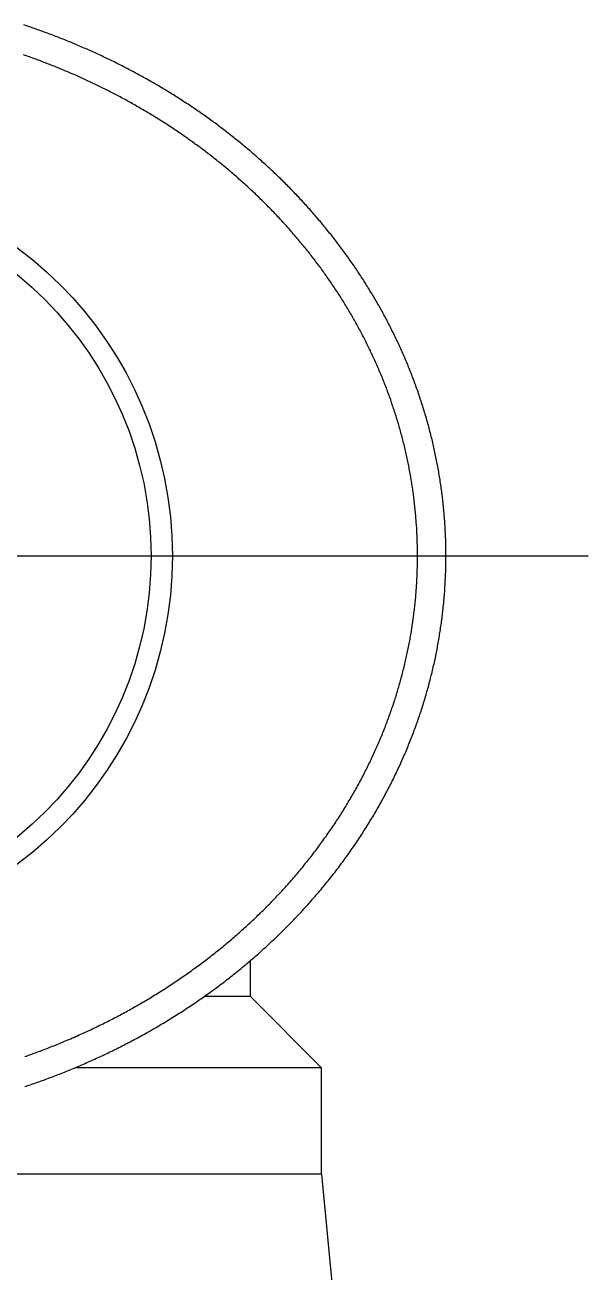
# Model space of a CAD drawing. Extents: x -42 to 69, y -46 to 10.
# Drawn here: x 60.59 to 68.51, y -10.07 to 7.47 of the extents above; entities that cross this region are included whole.
import ezdxf

# ---------------------------------------------------------------- set-up
doc = ezdxf.new("R2010")
doc.units = 0
doc.linetypes.add('CENTER', pattern=[50.8, 31.75, -6.35, 6.35, -6.35])
doc.layers.get('0').update_dxf_attribs({"linetype": 'CONTINUOUS'})
doc.layers.add('CENTER', color=1, linetype='CENTER')

msp = doc.modelspace()

# ---------------------------------------------------------------- linework, layer by layer
at = {"color": 7, "linetype": 'CONTINUOUS'}
for p, q in [((63.764, -6.2), (63.764, -5.692)), ((63.764, -6.2), (63.11, -6.2)), ((63.764, -6.2), (64.764, -7.2)), ((64.764, -7.2), (61.296, -7.2)), ((64.764, -8.7), (64.764, -7.2)), ((64.764, -8.7), (49.764, -8.7)), ((64.764, -8.7), (64.97, -10.848))]:
    msp.add_line(p, q, dxfattribs=at)
at = {"color": 7}
for points in [[(60.586, -7.466, 0), (60.608, -7.459, 0), (60.63, -7.451, 0), (60.652, -7.444, 0), (60.675, -7.436, 0), (60.697, -7.428, 0), (60.719, -7.421, 0), (60.741, -7.413, 0), (60.764, -7.405, 0), (60.786, -7.397, 0), (60.808, -7.389, 0), (60.831, -7.381, 0), (60.853, -7.373, 0), (60.875, -7.365, 0), (60.898, -7.357, 0), (60.92, -7.348, 0), (60.943, -7.34, 0), (60.965, -7.332, 0), (60.987, -7.323, 0), (61.01, -7.315, 0), (61.032, -7.306, 0), (61.055, -7.297, 0), (61.077, -7.289, 0), (61.1, -7.28, 0), (61.122, -7.271, 0), (61.145, -7.262, 0), (61.167, -7.253, 0), (61.19, -7.244, 0), (61.212, -7.235, 0), (61.235, -7.225, 0), (61.257, -7.216, 0), (61.28, -7.207, 0), (61.302, -7.197, 0), (61.325, -7.188, 0), (61.347, -7.178, 0), (61.37, -7.169, 0), (61.392, -7.159, 0), (61.415, -7.149, 0), (61.438, -7.139, 0), (61.46, -7.129, 0), (61.483, -7.119, 0), (61.505, -7.109, 0), (61.528, -7.099, 0), (61.55, -7.089, 0), (61.573, -7.079, 0), (61.596, -7.068, 0), (61.618, -7.058, 0), (61.641, -7.048, 0), (61.663, -7.037, 0), (61.686, -7.027, 0), (61.709, -7.016, 0), (61.731, -7.005, 0), (61.754, -6.994, 0), (61.776, -6.983, 0), (61.799, -6.972, 0), (61.821, -6.961, 0), (61.844, -6.95, 0), (61.867, -6.939, 0), (61.889, -6.928, 0), (61.912, -6.917, 0), (61.934, -6.905, 0), (61.957, -6.894, 0), (61.979, -6.882, 0), (62.002, -6.871, 0), (62.024, -6.859, 0), (62.047, -6.847, 0), (62.069, -6.836, 0), (62.092, -6.824, 0), (62.114, -6.812, 0), (62.137, -6.8, 0), (62.159, -6.788, 0), (62.181, -6.776, 0), (62.204, -6.763, 0), (62.226, -6.751, 0), (62.249, -6.739, 0), (62.271, -6.726, 0), (62.294, -6.714, 0), (62.316, -6.701, 0), (62.338, -6.689, 0), (62.361, -6.676, 0), (62.383, -6.663, 0), (62.405, -6.65, 0), (62.428, -6.637, 0), (62.45, -6.624, 0), (62.472, -6.611, 0), (62.494, -6.598, 0), (62.517, -6.585, 0), (62.539, -6.572, 0), (62.561, -6.558, 0), (62.583, -6.545, 0), (62.605, -6.531, 0), (62.627, -6.518, 0), (62.649, -6.504, 0), (62.672, -6.491, 0), (62.694, -6.477, 0), (62.716, -6.463, 0), (62.738, -6.449, 0), (62.76, -6.435, 0), (62.782, -6.421, 0), (62.803, -6.407, 0), (62.825, -6.393, 0), (62.847, -6.378, 0), (62.869, -6.364, 0), (62.891, -6.349, 0), (62.913, -6.335, 0), (62.934, -6.32, 0), (62.956, -6.306, 0), (62.978, -6.291, 0), (62.999, -6.276, 0), (63.021, -6.261, 0), (63.043, -6.246, 0), (63.064, -6.232, 0), (63.086, -6.216, 0), (63.107, -6.201, 0), (63.129, -6.186, 0), (63.15, -6.171, 0), (63.172, -6.156, 0), (63.193, -6.14, 0), (63.214, -6.125, 0), (63.236, -6.109, 0), (63.257, -6.094, 0), (63.278, -6.078, 0), (63.299, -6.062, 0), (63.321, -6.046, 0), (63.342, -6.031, 0), (63.363, -6.015, 0), (63.384, -5.999, 0), (63.405, -5.983, 0), (63.426, -5.966, 0), (63.447, -5.95, 0), (63.467, -5.934, 0), (63.488, -5.918, 0), (63.509, -5.901, 0), (63.53, -5.885, 0), (63.55, -5.868, 0), (63.571, -5.852, 0), (63.592, -5.835, 0), (63.612, -5.819, 0), (63.633, -5.802, 0), (63.653, -5.785, 0), (63.673, -5.768, 0), (63.694, -5.751, 0), (63.714, -5.734, 0), (63.734, -5.717, 0), (63.754, -5.7, 0), (63.775, -5.683, 0), (63.795, -5.665, 0), (63.815, -5.648, 0), (63.835, -5.631, 0), (63.855, -5.613, 0), (63.874, -5.596, 0), (63.894, -5.578, 0), (63.914, -5.561, 0), (63.934, -5.543, 0), (63.953, -5.525, 0), (63.973, -5.507, 0), (63.993, -5.489, 0), (64.012, -5.471, 0), (64.032, -5.453, 0), (64.051, -5.435, 0), (64.07, -5.417, 0), (64.09, -5.399, 0), (64.109, -5.381, 0), (64.128, -5.363, 0), (64.147, -5.344, 0), (64.166, -5.326, 0), (64.185, -5.308, 0), (64.204, -5.289, 0), (64.223, -5.27, 0), (64.241, -5.252, 0), (64.26, -5.233, 0), (64.279, -5.214, 0), (64.297, -5.196, 0), (64.316, -5.177, 0), (64.334, -5.158, 0), (64.353, -5.139, 0), (64.371, -5.12, 0), (64.389, -5.101, 0), (64.407, -5.082, 0), (64.426, -5.063, 0), (64.444, -5.044, 0), (64.462, -5.025, 0), (64.48, -5.005, 0), (64.497, -4.986, 0), (64.515, -4.967, 0), (64.533, -4.947, 0), (64.551, -4.928, 0), (64.568, -4.908, 0), (64.586, -4.889, 0), (64.603, -4.869, 0), (64.621, -4.849, 0), (64.638, -4.83, 0), (64.655, -4.81, 0), (64.672, -4.79, 0), (64.689, -4.77, 0), (64.706, -4.75, 0), (64.723, -4.731, 0), (64.74, -4.711, 0), (64.757, -4.691, 0), (64.774, -4.671, 0), (64.79, -4.65, 0), (64.807, -4.63, 0), (64.823, -4.61, 0), (64.84, -4.59, 0), (64.856, -4.57, 0), (64.872, -4.55, 0), (64.889, -4.529, 0), (64.905, -4.509, 0), (64.921, -4.488, 0), (64.937, -4.468, 0), (64.953, -4.448, 0), (64.968, -4.427, 0), (64.984, -4.407, 0), (65, -4.386, 0), (65.015, -4.365, 0), (65.031, -4.345, 0), (65.046, -4.324, 0), (65.062, -4.303, 0), (65.077, -4.283, 0), (65.092, -4.262, 0), (65.107, -4.241, 0), (65.122, -4.22, 0), (65.137, -4.199, 0), (65.152, -4.178, 0), (65.167, -4.157, 0), (65.181, -4.137, 0), (65.196, -4.116, 0), (65.21, -4.095, 0), (65.225, -4.074, 0), (65.239, -4.052, 0), (65.254, -4.031, 0), (65.268, -4.01, 0), (65.282, -3.989, 0), (65.296, -3.968, 0), (65.31, -3.947, 0), (65.324, -3.925, 0), (65.338, -3.904, 0), (65.351, -3.883, 0), (65.365, -3.862, 0), (65.378, -3.84, 0), (65.392, -3.819, 0), (65.405, -3.798, 0), (65.418, -3.776, 0), (65.432, -3.755, 0), (65.445, -3.733, 0), (65.458, -3.712, 0), (65.471, -3.69, 0), (65.484, -3.669, 0), (65.497, -3.647, 0), (65.509, -3.626, 0), (65.522, -3.604, 0), (65.535, -3.582, 0), (65.547, -3.561, 0), (65.559, -3.539, 0), (65.572, -3.517, 0), (65.584, -3.496, 0), (65.596, -3.474, 0), (65.608, -3.452, 0), (65.62, -3.43, 0), (65.632, -3.408, 0), (65.644, -3.387, 0), (65.656, -3.365, 0), (65.668, -3.343, 0), (65.679, -3.321, 0), (65.691, -3.299, 0), (65.702, -3.277, 0), (65.713, -3.255, 0), (65.725, -3.233, 0), (65.736, -3.211, 0), (65.747, -3.189, 0), (65.758, -3.167, 0), (65.769, -3.145, 0), (65.78, -3.123, 0), (65.791, -3.101, 0), (65.801, -3.079, 0), (65.812, -3.057, 0), (65.823, -3.035, 0), (65.833, -3.013, 0), (65.843, -2.99, 0), (65.854, -2.968, 0), (65.864, -2.946, 0), (65.874, -2.924, 0), (65.884, -2.902, 0), (65.894, -2.879, 0), (65.904, -2.857, 0), (65.914, -2.835, 0), (65.923, -2.812, 0), (65.933, -2.79, 0), (65.943, -2.768, 0), (65.952, -2.745, 0), (65.962, -2.723, 0), (65.971, -2.701, 0), (65.98, -2.678, 0), (65.989, -2.656, 0), (65.998, -2.633, 0), (66.007, -2.611, 0), (66.016, -2.588, 0), (66.025, -2.566, 0), (66.034, -2.544, 0), (66.043, -2.521, 0), (66.051, -2.499, 0), (66.06, -2.476, 0), (66.068, -2.453, 0), (66.076, -2.431, 0), (66.085, -2.408, 0), (66.093, -2.386, 0), (66.101, -2.363, 0), (66.109, -2.341, 0), (66.117, -2.318, 0), (66.125, -2.295, 0), (66.133, -2.273, 0), (66.141, -2.25, 0), (66.148, -2.227, 0), (66.156, -2.205, 0), (66.163, -2.182, 0), (66.171, -2.159, 0), (66.178, -2.137, 0), (66.185, -2.114, 0), (66.192, -2.091, 0), (66.199, -2.068, 0), (66.206, -2.046, 0), (66.213, -2.023, 0), (66.22, -2, 0), (66.227, -1.977, 0), (66.234, -1.954, 0), (66.24, -1.932, 0), (66.247, -1.909, 0), (66.253, -1.886, 0), (66.26, -1.863, 0), (66.266, -1.84, 0), (66.272, -1.817, 0), (66.278, -1.795, 0), (66.284, -1.772, 0), (66.29, -1.749, 0), (66.296, -1.726, 0), (66.302, -1.703, 0), (66.308, -1.68, 0), (66.313, -1.657, 0), (66.319, -1.634, 0), (66.324, -1.611, 0), (66.33, -1.588, 0), (66.335, -1.565, 0), (66.34, -1.543, 0), (66.346, -1.52, 0), (66.351, -1.497, 0), (66.356, -1.474, 0), (66.361, -1.451, 0), (66.365, -1.428, 0), (66.37, -1.405, 0), (66.375, -1.382, 0), (66.379, -1.359, 0), (66.384, -1.336, 0), (66.388, -1.313, 0), (66.393, -1.29, 0), (66.397, -1.267, 0), (66.401, -1.244, 0), (66.406, -1.221, 0), (66.41, -1.197, 0), (66.414, -1.174, 0), (66.418, -1.151, 0), (66.421, -1.128, 0), (66.425, -1.105, 0), (66.429, -1.082, 0), (66.433, -1.059, 0), (66.436, -1.036, 0), (66.439, -1.013, 0), (66.443, -0.99, 0), (66.446, -0.967, 0), (66.449, -0.944, 0), (66.452, -0.921, 0), (66.456, -0.897, 0), (66.459, -0.874, 0), (66.461, -0.851, 0), (66.464, -0.828, 0), (66.467, -0.805, 0), (66.47, -0.782, 0), (66.472, -0.759, 0), (66.475, -0.736, 0), (66.477, -0.712, 0), (66.48, -0.689, 0), (66.482, -0.666, 0), (66.484, -0.643, 0), (66.486, -0.62, 0), (66.488, -0.597, 0), (66.49, -0.574, 0), (66.492, -0.55, 0), (66.494, -0.527, 0), (66.496, -0.504, 0), (66.497, -0.481, 0), (66.499, -0.458, 0), (66.5, -0.435, 0), (66.502, -0.411, 0), (66.503, -0.388, 0), (66.504, -0.365, 0), (66.505, -0.342, 0), (66.507, -0.319, 0), (66.508, -0.296, 0), (66.508, -0.272, 0), (66.509, -0.249, 0), (66.51, -0.226, 0), (66.511, -0.203, 0), (66.511, -0.18, 0), (66.512, -0.156, 0), (66.513, -0.133, 0), (66.513, -0.11, 0), (66.513, -0.087, 0), (66.514, -0.064, 0), (66.514, -0.04, 0), (66.514, -0.017, 0), (66.514, 0.006, 0), (66.514, 0.029, 0), (66.514, 0.052, 0), (66.513, 0.075, 0), (66.513, 0.099, 0), (66.513, 0.122, 0), (66.512, 0.145, 0), (66.512, 0.168, 0), (66.511, 0.191, 0), (66.51, 0.215, 0), (66.51, 0.238, 0), (66.509, 0.261, 0), (66.508, 0.284, 0), (66.507, 0.307, 0), (66.506, 0.33, 0), (66.505, 0.354, 0), (66.504, 0.377, 0), (66.502, 0.4, 0), (66.501, 0.423, 0), (66.499, 0.446, 0), (66.498, 0.469, 0), (66.496, 0.492, 0), (66.495, 0.516, 0), (66.493, 0.539, 0), (66.491, 0.562, 0), (66.489, 0.585, 0), (66.487, 0.608, 0), (66.485, 0.631, 0), (66.483, 0.654, 0), (66.481, 0.677, 0), (66.478, 0.7, 0), (66.476, 0.723, 0), (66.474, 0.747, 0), (66.471, 0.77, 0), (66.468, 0.793, 0), (66.466, 0.816, 0), (66.463, 0.839, 0), (66.46, 0.862, 0), (66.457, 0.885, 0), (66.454, 0.908, 0), (66.451, 0.931, 0), (66.448, 0.954, 0), (66.445, 0.977, 0), (66.441, 1, 0), (66.438, 1.023, 0), (66.434, 1.046, 0), (66.431, 1.069, 0), (66.427, 1.092, 0), (66.424, 1.115, 0), (66.42, 1.137, 0), (66.416, 1.16, 0), (66.412, 1.183, 0), (66.408, 1.206, 0), (66.404, 1.229, 0), (66.4, 1.252, 0), (66.396, 1.275, 0), (66.391, 1.298, 0), (66.387, 1.32, 0), (66.382, 1.343, 0), (66.378, 1.366, 0), (66.373, 1.389, 0), (66.369, 1.412, 0), (66.364, 1.434, 0), (66.359, 1.457, 0), (66.354, 1.48, 0), (66.349, 1.503, 0), (66.344, 1.525, 0), (66.339, 1.548, 0), (66.334, 1.571, 0), (66.329, 1.593, 0), (66.323, 1.616, 0), (66.318, 1.639, 0), (66.312, 1.661, 0), (66.307, 1.684, 0), (66.301, 1.706, 0), (66.295, 1.729, 0), (66.289, 1.751, 0), (66.284, 1.774, 0), (66.278, 1.796, 0), (66.272, 1.819, 0), (66.266, 1.841, 0), (66.259, 1.864, 0), (66.253, 1.886, 0), (66.247, 1.909, 0), (66.24, 1.931, 0), (66.234, 1.953, 0), (66.227, 1.976, 0), (66.221, 1.998, 0), (66.214, 2.02, 0), (66.207, 2.042, 0), (66.2, 2.065, 0), (66.194, 2.087, 0), (66.187, 2.109, 0), (66.18, 2.131, 0), (66.172, 2.153, 0), (66.165, 2.176, 0), (66.158, 2.198, 0), (66.151, 2.22, 0), (66.143, 2.242, 0), (66.136, 2.264, 0), (66.128, 2.286, 0), (66.121, 2.308, 0), (66.113, 2.33, 0), (66.105, 2.352, 0), (66.097, 2.374, 0), (66.089, 2.396, 0), (66.081, 2.418, 0), (66.073, 2.439, 0), (66.065, 2.461, 0), (66.057, 2.483, 0), (66.049, 2.505, 0), (66.04, 2.526, 0), (66.032, 2.548, 0), (66.024, 2.57, 0), (66.015, 2.591, 0), (66.007, 2.613, 0), (65.998, 2.635, 0), (65.989, 2.656, 0), (65.98, 2.678, 0), (65.971, 2.699, 0), (65.963, 2.721, 0), (65.954, 2.742, 0), (65.944, 2.764, 0), (65.935, 2.785, 0), (65.926, 2.806, 0), (65.917, 2.828, 0), (65.907, 2.849, 0), (65.898, 2.87, 0), (65.888, 2.891, 0), (65.879, 2.913, 0), (65.869, 2.934, 0), (65.86, 2.955, 0), (65.85, 2.976, 0), (65.84, 2.997, 0), (65.83, 3.018, 0), (65.82, 3.039, 0), (65.81, 3.06, 0), (65.8, 3.081, 0), (65.79, 3.102, 0), (65.78, 3.123, 0), (65.77, 3.144, 0), (65.759, 3.164, 0), (65.749, 3.185, 0), (65.739, 3.206, 0), (65.728, 3.227, 0), (65.718, 3.247, 0), (65.707, 3.268, 0), (65.696, 3.289, 0), (65.685, 3.309, 0), (65.675, 3.33, 0), (65.664, 3.35, 0), (65.653, 3.371, 0), (65.642, 3.391, 0), (65.631, 3.411, 0), (65.62, 3.432, 0), (65.608, 3.452, 0), (65.597, 3.472, 0), (65.586, 3.493, 0), (65.575, 3.513, 0), (65.563, 3.533, 0), (65.552, 3.553, 0), (65.54, 3.573, 0), (65.528, 3.593, 0), (65.517, 3.613, 0), (65.505, 3.633, 0), (65.493, 3.653, 0), (65.481, 3.673, 0), (65.469, 3.693, 0), (65.457, 3.713, 0), (65.445, 3.732, 0), (65.433, 3.752, 0), (65.421, 3.772, 0), (65.409, 3.791, 0), (65.397, 3.811, 0), (65.385, 3.83, 0), (65.372, 3.85, 0), (65.36, 3.869, 0), (65.347, 3.889, 0), (65.335, 3.908, 0), (65.322, 3.928, 0), (65.31, 3.947, 0), (65.297, 3.966, 0), (65.284, 3.986, 0), (65.271, 4.005, 0), (65.259, 4.024, 0), (65.246, 4.043, 0), (65.233, 4.062, 0), (65.22, 4.081, 0), (65.207, 4.1, 0), (65.194, 4.119, 0), (65.18, 4.138, 0), (65.167, 4.157, 0), (65.154, 4.176, 0), (65.141, 4.194, 0), (65.127, 4.213, 0), (65.114, 4.232, 0), (65.1, 4.25, 0), (65.087, 4.269, 0), (65.073, 4.288, 0), (65.059, 4.306, 0), (65.046, 4.325, 0), (65.032, 4.343, 0), (65.018, 4.362, 0), (65.004, 4.38, 0), (64.99, 4.398, 0), (64.977, 4.416, 0), (64.963, 4.435, 0), (64.948, 4.453, 0), (64.934, 4.471, 0), (64.92, 4.489, 0), (64.906, 4.507, 0), (64.892, 4.525, 0), (64.877, 4.543, 0), (64.863, 4.561, 0), (64.849, 4.579, 0), (64.834, 4.597, 0), (64.82, 4.615, 0), (64.805, 4.632, 0), (64.791, 4.65, 0), (64.776, 4.668, 0), (64.761, 4.686, 0), (64.747, 4.703, 0), (64.732, 4.721, 0), (64.717, 4.738, 0), (64.702, 4.756, 0), (64.687, 4.773, 0), (64.672, 4.79, 0), (64.657, 4.808, 0), (64.642, 4.825, 0), (64.627, 4.842, 0), (64.612, 4.86, 0), (64.597, 4.877, 0), (64.581, 4.894, 0), (64.566, 4.911, 0), (64.551, 4.928, 0), (64.535, 4.945, 0), (64.52, 4.962, 0), (64.504, 4.979, 0), (64.489, 4.996, 0), (64.473, 5.012, 0), (64.457, 5.029, 0), (64.442, 5.046, 0), (64.426, 5.063, 0), (64.41, 5.079, 0), (64.394, 5.096, 0), (64.379, 5.112, 0), (64.363, 5.129, 0), (64.347, 5.145, 0), (64.331, 5.162, 0), (64.315, 5.178, 0), (64.299, 5.194, 0), (64.283, 5.211, 0), (64.266, 5.227, 0), (64.25, 5.243, 0), (64.234, 5.259, 0), (64.218, 5.275, 0), (64.201, 5.292, 0), (64.185, 5.308, 0), (64.169, 5.323, 0), (64.152, 5.339, 0), (64.136, 5.355, 0), (64.119, 5.371, 0), (64.102, 5.387, 0), (64.086, 5.403, 0), (64.069, 5.418, 0), (64.052, 5.434, 0), (64.036, 5.45, 0), (64.019, 5.465, 0), (64.002, 5.481, 0), (63.985, 5.496, 0), (63.968, 5.512, 0), (63.951, 5.527, 0), (63.934, 5.542, 0), (63.917, 5.558, 0), (63.9, 5.573, 0), (63.883, 5.588, 0), (63.866, 5.603, 0), (63.849, 5.619, 0), (63.831, 5.634, 0), (63.814, 5.649, 0), (63.797, 5.664, 0), (63.779, 5.679, 0), (63.762, 5.693, 0), (63.745, 5.708, 0), (63.727, 5.723, 0), (63.71, 5.738, 0), (63.692, 5.753, 0), (63.675, 5.767, 0), (63.657, 5.782, 0), (63.639, 5.796, 0), (63.621, 5.811, 0), (63.604, 5.825, 0), (63.586, 5.84, 0), (63.568, 5.854, 0), (63.55, 5.869, 0), (63.532, 5.883, 0), (63.514, 5.897, 0), (63.496, 5.911, 0), (63.478, 5.925, 0), (63.461, 5.94, 0), (63.442, 5.954, 0), (63.424, 5.968, 0), (63.406, 5.982, 0), (63.388, 5.996, 0), (63.37, 6.009, 0), (63.352, 6.023, 0), (63.333, 6.037, 0), (63.315, 6.051, 0), (63.297, 6.064, 0), (63.278, 6.078, 0), (63.26, 6.092, 0), (63.241, 6.105, 0), (63.223, 6.119, 0), (63.204, 6.132, 0), (63.186, 6.146, 0), (63.167, 6.159, 0), (63.149, 6.172, 0), (63.13, 6.186, 0), (63.111, 6.199, 0), (63.093, 6.212, 0), (63.074, 6.225, 0), (63.055, 6.238, 0), (63.036, 6.251, 0), (63.017, 6.264, 0), (62.998, 6.277, 0), (62.98, 6.29, 0), (62.961, 6.303, 0), (62.942, 6.316, 0), (62.923, 6.328, 0), (62.904, 6.341, 0), (62.885, 6.354, 0), (62.865, 6.366, 0), (62.846, 6.379, 0), (62.827, 6.391, 0), (62.808, 6.404, 0), (62.789, 6.416, 0), (62.77, 6.429, 0), (62.75, 6.441, 0), (62.731, 6.453, 0), (62.712, 6.465, 0), (62.692, 6.478, 0), (62.673, 6.49, 0), (62.653, 6.502, 0), (62.634, 6.514, 0), (62.614, 6.526, 0), (62.595, 6.538, 0), (62.575, 6.55, 0), (62.556, 6.561, 0), (62.536, 6.573, 0), (62.517, 6.585, 0), (62.497, 6.597, 0), (62.477, 6.608, 0), (62.458, 6.62, 0), (62.438, 6.631, 0), (62.418, 6.643, 0), (62.398, 6.654, 0), (62.379, 6.666, 0), (62.359, 6.677, 0), (62.339, 6.688, 0), (62.319, 6.7, 0), (62.299, 6.711, 0), (62.279, 6.722, 0), (62.259, 6.733, 0), (62.239, 6.744, 0), (62.219, 6.755, 0), (62.199, 6.766, 0), (62.179, 6.777, 0), (62.159, 6.788, 0), (62.139, 6.799, 0), (62.119, 6.809, 0), (62.099, 6.82, 0), (62.079, 6.831, 0), (62.058, 6.841, 0), (62.038, 6.852, 0), (62.018, 6.863, 0), (61.998, 6.873, 0), (61.977, 6.883, 0), (61.957, 6.894, 0), (61.937, 6.904, 0), (61.916, 6.914, 0), (61.896, 6.925, 0), (61.876, 6.935, 0), (61.855, 6.945, 0), (61.835, 6.955, 0), (61.814, 6.965, 0), (61.794, 6.975, 0), (61.773, 6.985, 0), (61.753, 6.995, 0), (61.732, 7.005, 0), (61.712, 7.014, 0), (61.691, 7.024, 0), (61.67, 7.034, 0), (61.65, 7.044, 0), (61.629, 7.053, 0), (61.608, 7.063, 0), (61.588, 7.072, 0), (61.567, 7.082, 0), (61.546, 7.091, 0), (61.526, 7.1, 0), (61.505, 7.11, 0), (61.484, 7.119, 0), (61.463, 7.128, 0), (61.443, 7.137, 0), (61.422, 7.146, 0), (61.401, 7.155, 0), (61.38, 7.164, 0), (61.359, 7.173, 0), (61.338, 7.182, 0), (61.317, 7.191, 0), (61.296, 7.2, 0), (61.275, 7.209, 0), (61.254, 7.217, 0), (61.233, 7.226, 0), (61.212, 7.235, 0), (61.191, 7.243, 0), (61.17, 7.252, 0), (61.149, 7.26, 0), (61.128, 7.269, 0), (61.107, 7.277, 0), (61.086, 7.285, 0), (61.064, 7.294, 0), (61.043, 7.302, 0), (61.022, 7.31, 0), (61.001, 7.318, 0), (60.98, 7.326, 0), (60.958, 7.334, 0), (60.937, 7.342, 0), (60.916, 7.35, 0), (60.895, 7.358, 0), (60.873, 7.366, 0), (60.852, 7.374, 0), (60.831, 7.381, 0), (60.809, 7.389, 0), (60.788, 7.397, 0), (60.766, 7.404, 0), (60.745, 7.412, 0), (60.724, 7.419, 0), (60.702, 7.427, 0), (60.681, 7.434, 0), (60.659, 7.442, 0), (60.638, 7.449, 0), (60.616, 7.456, 0), (60.595, 7.463, 0), (60.573, 7.471, 0)], [(60.587, -7.043, 0), (60.609, -7.036, 0), (60.63, -7.028, 0), (60.652, -7.02, 0), (60.673, -7.013, 0), (60.695, -7.005, 0), (60.716, -6.997, 0), (60.738, -6.989, 0), (60.759, -6.982, 0), (60.781, -6.974, 0), (60.802, -6.966, 0), (60.824, -6.957, 0), (60.845, -6.949, 0), (60.867, -6.941, 0), (60.888, -6.933, 0), (60.91, -6.924, 0), (60.931, -6.916, 0), (60.953, -6.908, 0), (60.974, -6.899, 0), (60.996, -6.89, 0), (61.018, -6.882, 0), (61.039, -6.873, 0), (61.061, -6.864, 0), (61.083, -6.855, 0), (61.104, -6.847, 0), (61.126, -6.838, 0), (61.147, -6.828, 0), (61.169, -6.819, 0), (61.191, -6.81, 0), (61.212, -6.801, 0), (61.234, -6.792, 0), (61.256, -6.782, 0), (61.277, -6.773, 0), (61.299, -6.763, 0), (61.321, -6.754, 0), (61.342, -6.744, 0), (61.364, -6.734, 0), (61.386, -6.725, 0), (61.407, -6.715, 0), (61.429, -6.705, 0), (61.451, -6.695, 0), (61.472, -6.685, 0), (61.494, -6.675, 0), (61.516, -6.665, 0), (61.537, -6.654, 0), (61.559, -6.644, 0), (61.581, -6.634, 0), (61.602, -6.623, 0), (61.624, -6.613, 0), (61.645, -6.602, 0), (61.667, -6.592, 0), (61.689, -6.581, 0), (61.71, -6.57, 0), (61.732, -6.559, 0), (61.754, -6.548, 0), (61.775, -6.537, 0), (61.797, -6.526, 0), (61.818, -6.515, 0), (61.84, -6.504, 0), (61.861, -6.493, 0), (61.883, -6.482, 0), (61.905, -6.47, 0), (61.926, -6.459, 0), (61.948, -6.447, 0), (61.969, -6.436, 0), (61.991, -6.424, 0), (62.012, -6.412, 0), (62.034, -6.401, 0), (62.055, -6.389, 0), (62.077, -6.377, 0), (62.098, -6.365, 0), (62.119, -6.353, 0), (62.141, -6.341, 0), (62.162, -6.329, 0), (62.184, -6.316, 0), (62.205, -6.304, 0), (62.226, -6.292, 0), (62.248, -6.279, 0), (62.269, -6.267, 0), (62.29, -6.254, 0), (62.312, -6.242, 0), (62.333, -6.229, 0), (62.354, -6.216, 0), (62.375, -6.203, 0), (62.396, -6.19, 0), (62.418, -6.177, 0), (62.439, -6.164, 0), (62.46, -6.151, 0), (62.481, -6.138, 0), (62.502, -6.125, 0), (62.523, -6.111, 0), (62.544, -6.098, 0), (62.565, -6.084, 0), (62.586, -6.071, 0), (62.607, -6.057, 0), (62.628, -6.044, 0), (62.649, -6.03, 0), (62.67, -6.016, 0), (62.691, -6.002, 0), (62.712, -5.988, 0), (62.732, -5.974, 0), (62.753, -5.96, 0), (62.774, -5.946, 0), (62.794, -5.932, 0), (62.815, -5.918, 0), (62.836, -5.903, 0), (62.856, -5.889, 0), (62.877, -5.874, 0), (62.898, -5.86, 0), (62.918, -5.845, 0), (62.938, -5.831, 0), (62.959, -5.816, 0), (62.979, -5.801, 0), (63, -5.786, 0), (63.02, -5.771, 0), (63.04, -5.756, 0), (63.06, -5.741, 0), (63.081, -5.726, 0), (63.101, -5.711, 0), (63.121, -5.696, 0), (63.141, -5.681, 0), (63.161, -5.665, 0), (63.181, -5.65, 0), (63.201, -5.634, 0), (63.221, -5.619, 0), (63.241, -5.603, 0), (63.261, -5.588, 0), (63.28, -5.572, 0), (63.3, -5.556, 0), (63.32, -5.54, 0), (63.34, -5.525, 0), (63.359, -5.509, 0), (63.379, -5.493, 0), (63.398, -5.477, 0), (63.418, -5.46, 0), (63.437, -5.444, 0), (63.456, -5.428, 0), (63.476, -5.412, 0), (63.495, -5.395, 0), (63.514, -5.379, 0), (63.533, -5.362, 0), (63.553, -5.346, 0), (63.572, -5.329, 0), (63.591, -5.313, 0), (63.61, -5.296, 0), (63.629, -5.279, 0), (63.647, -5.262, 0), (63.666, -5.246, 0), (63.685, -5.229, 0), (63.704, -5.212, 0), (63.722, -5.195, 0), (63.741, -5.177, 0), (63.759, -5.16, 0), (63.778, -5.143, 0), (63.796, -5.126, 0), (63.815, -5.109, 0), (63.833, -5.091, 0), (63.851, -5.074, 0), (63.869, -5.056, 0), (63.888, -5.039, 0), (63.906, -5.021, 0), (63.924, -5.004, 0), (63.942, -4.986, 0), (63.959, -4.968, 0), (63.977, -4.95, 0), (63.995, -4.933, 0), (64.013, -4.915, 0), (64.03, -4.897, 0), (64.048, -4.879, 0), (64.066, -4.861, 0), (64.083, -4.843, 0), (64.1, -4.825, 0), (64.118, -4.806, 0), (64.135, -4.788, 0), (64.152, -4.77, 0), (64.169, -4.752, 0), (64.186, -4.733, 0), (64.203, -4.715, 0), (64.22, -4.696, 0), (64.237, -4.678, 0), (64.254, -4.659, 0), (64.271, -4.641, 0), (64.287, -4.622, 0), (64.304, -4.604, 0), (64.32, -4.585, 0), (64.337, -4.566, 0), (64.353, -4.547, 0), (64.37, -4.529, 0), (64.386, -4.51, 0), (64.402, -4.491, 0), (64.418, -4.472, 0), (64.434, -4.453, 0), (64.45, -4.434, 0), (64.466, -4.415, 0), (64.482, -4.396, 0), (64.498, -4.377, 0), (64.513, -4.357, 0), (64.529, -4.338, 0), (64.544, -4.319, 0), (64.56, -4.3, 0), (64.575, -4.28, 0), (64.591, -4.261, 0), (64.606, -4.242, 0), (64.621, -4.222, 0), (64.636, -4.203, 0), (64.651, -4.183, 0), (64.666, -4.164, 0), (64.681, -4.144, 0), (64.696, -4.125, 0), (64.711, -4.105, 0), (64.725, -4.085, 0), (64.74, -4.066, 0), (64.754, -4.046, 0), (64.769, -4.026, 0), (64.783, -4.007, 0), (64.797, -3.987, 0), (64.811, -3.967, 0), (64.826, -3.947, 0), (64.84, -3.927, 0), (64.853, -3.907, 0), (64.867, -3.888, 0), (64.881, -3.868, 0), (64.895, -3.848, 0), (64.908, -3.828, 0), (64.922, -3.808, 0), (64.935, -3.788, 0), (64.949, -3.768, 0), (64.962, -3.747, 0), (64.975, -3.727, 0), (64.989, -3.707, 0), (65.002, -3.687, 0), (65.015, -3.667, 0), (65.028, -3.647, 0), (65.04, -3.626, 0), (65.053, -3.606, 0), (65.066, -3.586, 0), (65.078, -3.566, 0), (65.091, -3.545, 0), (65.103, -3.525, 0), (65.116, -3.505, 0), (65.128, -3.484, 0), (65.14, -3.464, 0), (65.153, -3.443, 0), (65.165, -3.423, 0), (65.177, -3.402, 0), (65.189, -3.382, 0), (65.2, -3.361, 0), (65.212, -3.341, 0), (65.224, -3.32, 0), (65.235, -3.3, 0), (65.247, -3.279, 0), (65.258, -3.258, 0), (65.27, -3.238, 0), (65.281, -3.217, 0), (65.292, -3.196, 0), (65.303, -3.176, 0), (65.314, -3.155, 0), (65.325, -3.134, 0), (65.336, -3.114, 0), (65.347, -3.093, 0), (65.358, -3.072, 0), (65.368, -3.051, 0), (65.379, -3.03, 0), (65.39, -3.01, 0), (65.4, -2.989, 0), (65.41, -2.968, 0), (65.421, -2.947, 0), (65.431, -2.926, 0), (65.441, -2.905, 0), (65.451, -2.884, 0), (65.461, -2.863, 0), (65.471, -2.842, 0), (65.481, -2.821, 0), (65.49, -2.8, 0), (65.5, -2.779, 0), (65.51, -2.758, 0), (65.519, -2.737, 0), (65.529, -2.716, 0), (65.538, -2.695, 0), (65.547, -2.674, 0), (65.556, -2.653, 0), (65.566, -2.632, 0), (65.575, -2.611, 0), (65.584, -2.59, 0), (65.593, -2.569, 0), (65.601, -2.547, 0), (65.61, -2.526, 0), (65.619, -2.505, 0), (65.627, -2.484, 0), (65.636, -2.463, 0), (65.644, -2.441, 0), (65.653, -2.42, 0), (65.661, -2.399, 0), (65.669, -2.378, 0), (65.677, -2.356, 0), (65.685, -2.335, 0), (65.693, -2.314, 0), (65.701, -2.292, 0), (65.709, -2.271, 0), (65.717, -2.25, 0), (65.724, -2.228, 0), (65.732, -2.207, 0), (65.74, -2.186, 0), (65.747, -2.164, 0), (65.754, -2.143, 0), (65.762, -2.122, 0), (65.769, -2.1, 0), (65.776, -2.079, 0), (65.783, -2.057, 0), (65.79, -2.036, 0), (65.797, -2.014, 0), (65.804, -1.993, 0), (65.811, -1.972, 0), (65.817, -1.95, 0), (65.824, -1.929, 0), (65.83, -1.907, 0), (65.837, -1.886, 0), (65.843, -1.864, 0), (65.85, -1.843, 0), (65.856, -1.821, 0), (65.862, -1.8, 0), (65.868, -1.778, 0), (65.874, -1.756, 0), (65.88, -1.735, 0), (65.886, -1.713, 0), (65.892, -1.692, 0), (65.897, -1.67, 0), (65.903, -1.649, 0), (65.909, -1.627, 0), (65.914, -1.605, 0), (65.919, -1.584, 0), (65.925, -1.562, 0), (65.93, -1.54, 0), (65.935, -1.519, 0), (65.94, -1.497, 0), (65.945, -1.476, 0), (65.95, -1.454, 0), (65.955, -1.432, 0), (65.96, -1.411, 0), (65.965, -1.389, 0), (65.969, -1.367, 0), (65.974, -1.346, 0), (65.978, -1.324, 0), (65.983, -1.302, 0), (65.987, -1.281, 0), (65.992, -1.259, 0), (65.996, -1.237, 0), (66, -1.215, 0), (66.004, -1.194, 0), (66.008, -1.172, 0), (66.012, -1.15, 0), (66.016, -1.129, 0), (66.019, -1.107, 0), (66.023, -1.085, 0), (66.027, -1.063, 0), (66.03, -1.042, 0), (66.034, -1.02, 0), (66.037, -0.998, 0), (66.04, -0.976, 0), (66.044, -0.955, 0), (66.047, -0.933, 0), (66.05, -0.911, 0), (66.053, -0.889, 0), (66.056, -0.867, 0), (66.059, -0.846, 0), (66.062, -0.824, 0), (66.064, -0.802, 0), (66.067, -0.78, 0), (66.07, -0.758, 0), (66.072, -0.737, 0), (66.075, -0.715, 0), (66.077, -0.693, 0), (66.079, -0.671, 0), (66.082, -0.649, 0), (66.084, -0.628, 0), (66.086, -0.606, 0), (66.088, -0.584, 0), (66.09, -0.562, 0), (66.091, -0.54, 0), (66.093, -0.519, 0), (66.095, -0.497, 0), (66.097, -0.475, 0), (66.098, -0.453, 0), (66.1, -0.431, 0), (66.101, -0.409, 0), (66.102, -0.388, 0), (66.104, -0.366, 0), (66.105, -0.344, 0), (66.106, -0.322, 0), (66.107, -0.3, 0), (66.108, -0.278, 0), (66.109, -0.257, 0), (66.11, -0.235, 0), (66.11, -0.213, 0), (66.111, -0.191, 0), (66.112, -0.169, 0), (66.112, -0.147, 0), (66.113, -0.126, 0), (66.113, -0.104, 0), (66.113, -0.082, 0), (66.114, -0.06, 0), (66.114, -0.038, 0), (66.114, -0.016, 0), (66.114, 0.006, 0), (66.114, 0.027, 0), (66.114, 0.049, 0), (66.114, 0.071, 0), (66.113, 0.093, 0), (66.113, 0.115, 0), (66.112, 0.137, 0), (66.112, 0.158, 0), (66.111, 0.18, 0), (66.111, 0.202, 0), (66.11, 0.224, 0), (66.109, 0.246, 0), (66.108, 0.268, 0), (66.107, 0.289, 0), (66.106, 0.311, 0), (66.105, 0.333, 0), (66.104, 0.355, 0), (66.103, 0.377, 0), (66.102, 0.399, 0), (66.1, 0.42, 0), (66.099, 0.442, 0), (66.097, 0.464, 0), (66.096, 0.486, 0), (66.094, 0.508, 0), (66.092, 0.529, 0), (66.091, 0.551, 0), (66.089, 0.573, 0), (66.087, 0.595, 0), (66.085, 0.616, 0), (66.083, 0.638, 0), (66.08, 0.66, 0), (66.078, 0.682, 0), (66.076, 0.703, 0), (66.073, 0.725, 0), (66.071, 0.747, 0), (66.068, 0.769, 0), (66.066, 0.79, 0), (66.063, 0.812, 0), (66.06, 0.834, 0), (66.058, 0.855, 0), (66.055, 0.877, 0), (66.052, 0.899, 0), (66.049, 0.92, 0), (66.046, 0.942, 0), (66.042, 0.964, 0), (66.039, 0.985, 0), (66.036, 1.007, 0), (66.032, 1.029, 0), (66.029, 1.05, 0), (66.025, 1.072, 0), (66.022, 1.094, 0), (66.018, 1.115, 0), (66.014, 1.137, 0), (66.01, 1.158, 0), (66.006, 1.18, 0), (66.002, 1.201, 0), (65.998, 1.223, 0), (65.994, 1.244, 0), (65.99, 1.266, 0), (65.986, 1.288, 0), (65.981, 1.309, 0), (65.977, 1.33, 0), (65.972, 1.352, 0), (65.968, 1.373, 0), (65.963, 1.395, 0), (65.959, 1.416, 0), (65.954, 1.438, 0), (65.949, 1.459, 0), (65.944, 1.48, 0), (65.939, 1.502, 0), (65.934, 1.523, 0), (65.929, 1.544, 0), (65.924, 1.566, 0), (65.918, 1.587, 0), (65.913, 1.608, 0), (65.908, 1.63, 0), (65.902, 1.651, 0), (65.897, 1.672, 0), (65.891, 1.693, 0), (65.885, 1.715, 0), (65.88, 1.736, 0), (65.874, 1.757, 0), (65.868, 1.778, 0), (65.862, 1.799, 0), (65.856, 1.82, 0), (65.85, 1.841, 0), (65.844, 1.863, 0), (65.837, 1.884, 0), (65.831, 1.905, 0), (65.825, 1.926, 0), (65.818, 1.947, 0), (65.812, 1.968, 0), (65.805, 1.989, 0), (65.799, 2.01, 0), (65.792, 2.03, 0), (65.785, 2.051, 0), (65.778, 2.072, 0), (65.771, 2.093, 0), (65.764, 2.114, 0), (65.757, 2.135, 0), (65.75, 2.156, 0), (65.743, 2.176, 0), (65.736, 2.197, 0), (65.728, 2.218, 0), (65.721, 2.239, 0), (65.713, 2.259, 0), (65.706, 2.28, 0), (65.698, 2.3, 0), (65.691, 2.321, 0), (65.683, 2.342, 0), (65.675, 2.362, 0), (65.667, 2.383, 0), (65.659, 2.403, 0), (65.651, 2.424, 0), (65.643, 2.444, 0), (65.635, 2.465, 0), (65.627, 2.485, 0), (65.619, 2.505, 0), (65.61, 2.526, 0), (65.602, 2.546, 0), (65.593, 2.566, 0), (65.585, 2.587, 0), (65.576, 2.607, 0), (65.568, 2.627, 0), (65.559, 2.647, 0), (65.55, 2.667, 0), (65.541, 2.688, 0), (65.532, 2.708, 0), (65.523, 2.728, 0), (65.514, 2.748, 0), (65.505, 2.768, 0), (65.496, 2.788, 0), (65.487, 2.808, 0), (65.478, 2.828, 0), (65.468, 2.848, 0), (65.459, 2.868, 0), (65.45, 2.887, 0), (65.44, 2.907, 0), (65.43, 2.927, 0), (65.421, 2.947, 0), (65.411, 2.966, 0), (65.401, 2.986, 0), (65.391, 3.006, 0), (65.382, 3.025, 0), (65.372, 3.045, 0), (65.362, 3.065, 0), (65.352, 3.084, 0), (65.341, 3.104, 0), (65.331, 3.123, 0), (65.321, 3.143, 0), (65.311, 3.162, 0), (65.3, 3.181, 0), (65.29, 3.201, 0), (65.279, 3.22, 0), (65.269, 3.239, 0), (65.258, 3.258, 0), (65.248, 3.278, 0), (65.237, 3.297, 0), (65.226, 3.316, 0), (65.215, 3.335, 0), (65.204, 3.354, 0), (65.194, 3.373, 0), (65.183, 3.392, 0), (65.171, 3.411, 0), (65.16, 3.43, 0), (65.149, 3.449, 0), (65.138, 3.468, 0), (65.127, 3.486, 0), (65.115, 3.505, 0), (65.104, 3.524, 0), (65.093, 3.543, 0), (65.081, 3.561, 0), (65.07, 3.58, 0), (65.058, 3.599, 0), (65.046, 3.617, 0), (65.034, 3.636, 0), (65.023, 3.654, 0), (65.011, 3.673, 0), (64.999, 3.691, 0), (64.987, 3.709, 0), (64.975, 3.728, 0), (64.963, 3.746, 0), (64.951, 3.764, 0), (64.939, 3.782, 0), (64.927, 3.801, 0), (64.915, 3.819, 0), (64.902, 3.837, 0), (64.89, 3.855, 0), (64.877, 3.873, 0), (64.865, 3.891, 0), (64.853, 3.909, 0), (64.84, 3.927, 0), (64.827, 3.945, 0), (64.815, 3.962, 0), (64.802, 3.98, 0), (64.789, 3.998, 0), (64.776, 4.016, 0), (64.764, 4.033, 0), (64.751, 4.051, 0), (64.738, 4.069, 0), (64.725, 4.086, 0), (64.712, 4.104, 0), (64.699, 4.121, 0), (64.685, 4.139, 0), (64.672, 4.156, 0), (64.659, 4.173, 0), (64.646, 4.191, 0), (64.632, 4.208, 0), (64.619, 4.225, 0), (64.605, 4.242, 0), (64.592, 4.26, 0), (64.578, 4.277, 0), (64.565, 4.294, 0), (64.551, 4.311, 0), (64.537, 4.328, 0), (64.524, 4.345, 0), (64.51, 4.362, 0), (64.496, 4.379, 0), (64.482, 4.395, 0), (64.468, 4.412, 0), (64.454, 4.429, 0), (64.44, 4.446, 0), (64.426, 4.462, 0), (64.412, 4.479, 0), (64.398, 4.496, 0), (64.384, 4.512, 0), (64.37, 4.529, 0), (64.355, 4.545, 0), (64.341, 4.562, 0), (64.326, 4.578, 0), (64.312, 4.595, 0), (64.298, 4.611, 0), (64.283, 4.627, 0), (64.269, 4.643, 0), (64.254, 4.66, 0), (64.239, 4.676, 0), (64.225, 4.692, 0), (64.21, 4.708, 0), (64.195, 4.724, 0), (64.18, 4.74, 0), (64.165, 4.756, 0), (64.15, 4.772, 0), (64.135, 4.788, 0), (64.12, 4.804, 0), (64.105, 4.819, 0), (64.09, 4.835, 0), (64.075, 4.851, 0), (64.06, 4.867, 0), (64.045, 4.882, 0), (64.029, 4.898, 0), (64.014, 4.913, 0), (63.999, 4.929, 0), (63.983, 4.944, 0), (63.968, 4.96, 0), (63.952, 4.975, 0), (63.937, 4.991, 0), (63.921, 5.006, 0), (63.906, 5.021, 0), (63.89, 5.036, 0), (63.874, 5.052, 0), (63.859, 5.067, 0), (63.843, 5.082, 0), (63.827, 5.097, 0), (63.811, 5.112, 0), (63.795, 5.127, 0), (63.779, 5.142, 0), (63.763, 5.157, 0), (63.747, 5.172, 0), (63.731, 5.186, 0), (63.715, 5.201, 0), (63.699, 5.216, 0), (63.683, 5.231, 0), (63.667, 5.245, 0), (63.65, 5.26, 0), (63.634, 5.274, 0), (63.618, 5.289, 0), (63.601, 5.303, 0), (63.585, 5.318, 0), (63.569, 5.332, 0), (63.552, 5.346, 0), (63.535, 5.361, 0), (63.519, 5.375, 0), (63.502, 5.389, 0), (63.486, 5.403, 0), (63.469, 5.417, 0), (63.452, 5.432, 0), (63.435, 5.446, 0), (63.419, 5.46, 0), (63.402, 5.474, 0), (63.385, 5.487, 0), (63.368, 5.501, 0), (63.351, 5.515, 0), (63.334, 5.529, 0), (63.317, 5.543, 0), (63.3, 5.556, 0), (63.283, 5.57, 0), (63.266, 5.584, 0), (63.249, 5.597, 0), (63.232, 5.611, 0), (63.214, 5.624, 0), (63.197, 5.638, 0), (63.18, 5.651, 0), (63.163, 5.664, 0), (63.145, 5.678, 0), (63.128, 5.691, 0), (63.11, 5.704, 0), (63.093, 5.717, 0), (63.075, 5.73, 0), (63.058, 5.744, 0), (63.04, 5.757, 0), (63.023, 5.77, 0), (63.005, 5.783, 0), (62.987, 5.795, 0), (62.97, 5.808, 0), (62.952, 5.821, 0), (62.934, 5.834, 0), (62.916, 5.847, 0), (62.898, 5.859, 0), (62.881, 5.872, 0), (62.863, 5.885, 0), (62.845, 5.897, 0), (62.827, 5.91, 0), (62.809, 5.922, 0), (62.791, 5.934, 0), (62.773, 5.947, 0), (62.755, 5.959, 0), (62.737, 5.971, 0), (62.718, 5.984, 0), (62.7, 5.996, 0), (62.682, 6.008, 0), (62.664, 6.02, 0), (62.645, 6.032, 0), (62.627, 6.044, 0), (62.609, 6.056, 0), (62.59, 6.068, 0), (62.572, 6.08, 0), (62.554, 6.092, 0), (62.535, 6.104, 0), (62.517, 6.115, 0), (62.498, 6.127, 0), (62.48, 6.139, 0), (62.461, 6.15, 0), (62.443, 6.162, 0), (62.424, 6.173, 0), (62.405, 6.185, 0), (62.387, 6.196, 0), (62.368, 6.208, 0), (62.349, 6.219, 0), (62.331, 6.23, 0), (62.312, 6.241, 0), (62.293, 6.253, 0), (62.274, 6.264, 0), (62.255, 6.275, 0), (62.236, 6.286, 0), (62.217, 6.297, 0), (62.199, 6.308, 0), (62.179, 6.319, 0), (62.16, 6.33, 0), (62.142, 6.34, 0), (62.123, 6.351, 0), (62.103, 6.362, 0), (62.084, 6.373, 0), (62.065, 6.383, 0), (62.046, 6.394, 0), (62.027, 6.404, 0), (62.008, 6.415, 0), (61.989, 6.425, 0), (61.969, 6.436, 0), (61.95, 6.446, 0), (61.931, 6.457, 0), (61.911, 6.467, 0), (61.892, 6.477, 0), (61.873, 6.487, 0), (61.853, 6.497, 0), (61.834, 6.507, 0), (61.815, 6.517, 0), (61.795, 6.527, 0), (61.776, 6.537, 0), (61.756, 6.547, 0), (61.737, 6.557, 0), (61.717, 6.567, 0), (61.697, 6.577, 0), (61.678, 6.586, 0), (61.658, 6.596, 0), (61.639, 6.606, 0), (61.619, 6.615, 0), (61.599, 6.625, 0), (61.58, 6.634, 0), (61.56, 6.644, 0), (61.54, 6.653, 0), (61.52, 6.662, 0), (61.501, 6.672, 0), (61.481, 6.681, 0), (61.461, 6.69, 0), (61.441, 6.699, 0), (61.422, 6.708, 0), (61.402, 6.717, 0), (61.382, 6.726, 0), (61.362, 6.735, 0), (61.342, 6.744, 0), (61.322, 6.753, 0), (61.302, 6.762, 0), (61.282, 6.771, 0), (61.262, 6.78, 0), (61.242, 6.788, 0), (61.222, 6.797, 0), (61.202, 6.805, 0), (61.182, 6.814, 0), (61.162, 6.822, 0), (61.142, 6.831, 0), (61.121, 6.839, 0), (61.101, 6.848, 0), (61.081, 6.856, 0), (61.061, 6.864, 0), (61.041, 6.873, 0), (61.02, 6.881, 0), (61, 6.889, 0), (60.98, 6.897, 0), (60.96, 6.905, 0), (60.939, 6.913, 0), (60.919, 6.921, 0), (60.899, 6.929, 0), (60.878, 6.937, 0), (60.858, 6.944, 0), (60.838, 6.952, 0), (60.817, 6.96, 0), (60.797, 6.968, 0), (60.776, 6.975, 0), (60.756, 6.983, 0), (60.736, 6.99, 0), (60.715, 6.998, 0), (60.694, 7.005, 0), (60.674, 7.013, 0), (60.654, 7.02, 0), (60.633, 7.027, 0), (60.612, 7.034, 0), (60.592, 7.042, 0), (60.571, 7.049, 0)]]:
    msp.add_polyline3d(points, dxfattribs=at)
at = {"color": 7, "linetype": 'CONTINUOUS'}
for radius in [5.4, 5.1]:
    msp.add_circle((57.264, 0), radius, dxfattribs=at)
at = {"layer": 'CENTER', "color": 1, "linetype": 'CENTER'}
msp.add_line((46.014, 0), (68.514, 0), dxfattribs=at)

doc.saveas('drawing.dxf')
